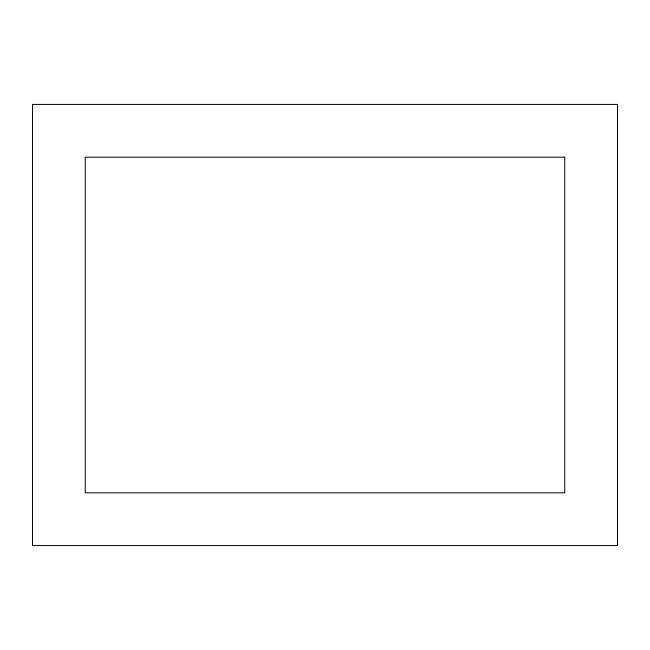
<?xml version="1.0" encoding="UTF-8"?>
<svg xmlns="http://www.w3.org/2000/svg" width="650" height="650" viewBox="0 0 650 650"><rect width="100%" height="100%" fill="white"/><g stroke="black" fill="none" stroke-linecap="round" stroke-linejoin="round"><path stroke-width="0.97" d="M617.5 104.423L32.5 104.423L32.5 545.577L617.5 545.577L617.5 104.423M564.753 157.17L85.248 157.17L85.248 492.83L564.753 492.83L564.753 157.17"/></g></svg>
